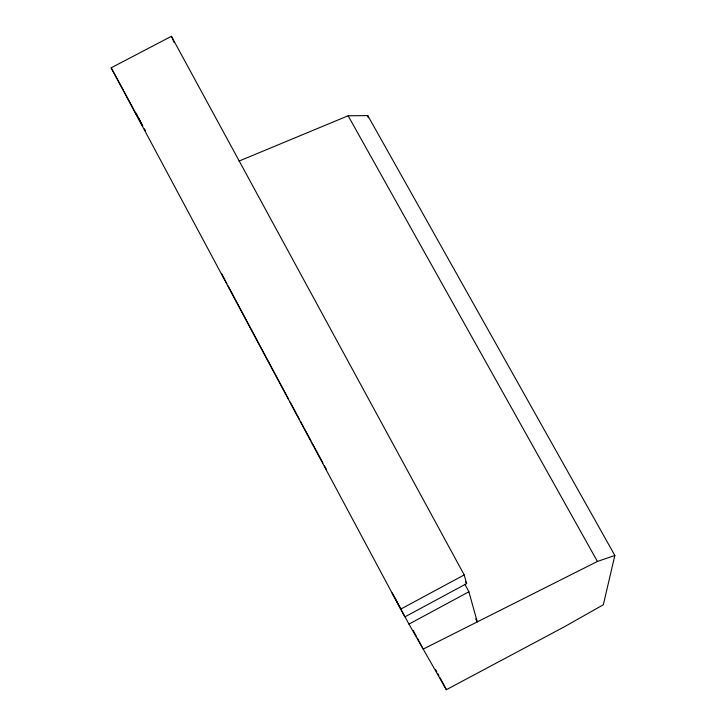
<?xml version="1.0" encoding="UTF-8"?>
<svg xmlns="http://www.w3.org/2000/svg" width="726" height="726" viewBox="0 0 726 726"><rect width="100%" height="100%" fill="white"/><g stroke="black" fill="none" stroke-linecap="round" stroke-linejoin="round"><path stroke-width="1.09" d="M238.927 161.127L348.126 115.779L367.783 115.597L614.849 555.444L603.333 604.767L564.102 626.937L446.363 689.7L408.947 624.106L392.158 592.988L395.325 598.723M408.947 624.106L468.896 591.781L464.903 584.285M400.48 609.25L464.204 574.919L171.418 36.3L111.151 67.827L404.845 616.9L466.627 583.604L464.204 574.919M614.849 555.444L597.425 561.452L423.204 649.089L417.396 638.218M348.126 115.779L597.425 561.452M465.656 581.844L466.627 583.604M324.486 465.847L326.509 469.54M111.151 67.827L123.556 90.569M136.896 114.998L135.816 113.02L136.833 114.953M137.976 116.977L141.207 122.903M144.447 128.838L145.527 130.816M142.605 125.979L137.967 117.412M475.675 618.915L477.281 621.892L468.896 591.781M315.828 449.866L322.961 463.025M137.495 116.541L124.073 91.53M304.094 428.113L311.027 440.963M312.098 442.942L315.293 448.877M395.779 599.567L398.084 603.832M288.54 399.173L259.799 345.512M290.11 402.095L299.43 419.437M300.473 421.361L303.577 427.142M398.556 604.722L400.471 608.279M435.682 669.726L436.753 671.722M437.814 673.719L438.885 675.715M439.956 677.712L446.363 689.7M413.167 630.313L416.334 636.239M259.291 344.541L227.955 285.672M137.867 116.904L140.463 121.768M225.84 281.679L226.893 283.675M141.434 123.592L142.777 126.133M221.53 273.448L225.359 280.762M171.418 36.3L174.204 42.462M367.783 115.597L368.3 117.794"/></g></svg>
